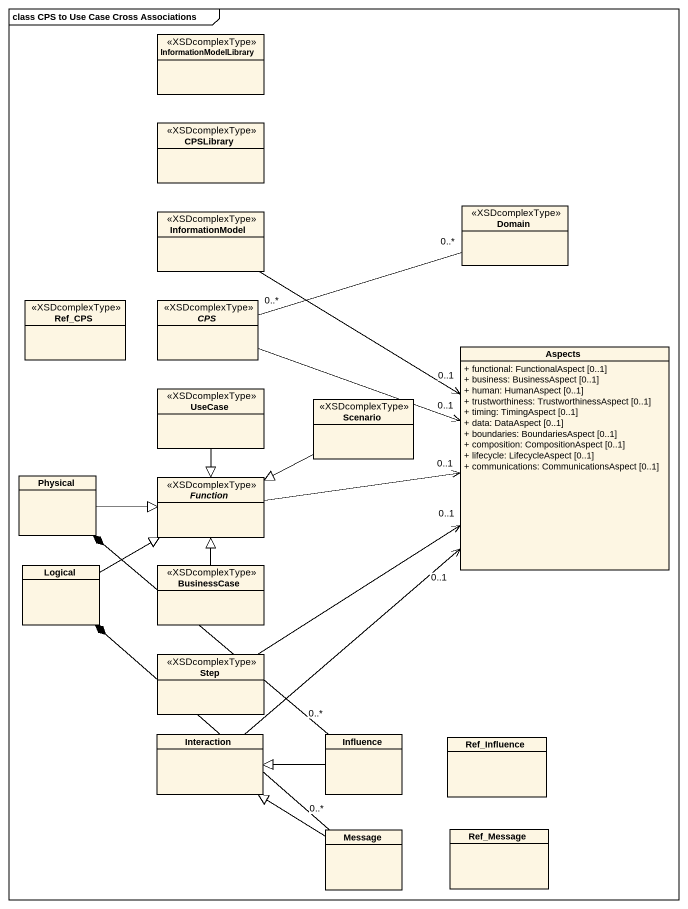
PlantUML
@startuml
mainframe class CPS to Use Case Cross Associations
hide circle
hide empty members
skinparam classAttributeIconSize 0
class InformationModelLibrary <<XSDcomplexType>>
class CPSLibrary <<XSDcomplexType>>
class InformationModel <<XSDcomplexType>>
class Domain <<XSDcomplexType>>
class Ref_CPS <<XSDcomplexType>>
abstract class CPS <<XSDcomplexType>>
class Aspects {
  + functional: FunctionalAspect [0..1]
  + business: BusinessAspect [0..1]
  + human: HumanAspect [0..1]
  + trustworthiness: TrustworthinessAspect [0..1]
  + timing: TimingAspect [0..1]
  + data: DataAspect [0..1]
  + boundaries: BoundariesAspect [0..1]
  + composition: CompositionAspect [0..1]
  + lifecycle: LifecycleAspect [0..1]
  + communications: CommunicationsAspect [0..1]
}
class "UseCase" as UseCase_ <<XSDcomplexType>>
class Scenario <<XSDcomplexType>>
class Physical
abstract class Function <<XSDcomplexType>>
class Logical
class BusinessCase <<XSDcomplexType>>
class Step <<XSDcomplexType>>
class Interaction
class Influence
class Ref_Influence
class Message
class Ref_Message
InformationModel --> "0..1" Aspects
CPS "0..*" -right- "0..*" Domain
CPS -right-> "0..1" Aspects
UseCase_ --|> Function
Scenario -left-|> Function
Physical -right-|> Function
Function -right-> "0..1" Aspects
Logical -right-|> Function
BusinessCase -up-|> Function
Step -up-> "0..1" Aspects
Interaction -up-> "0..1" Aspects
Influence "0..*" -up-* Physical
Influence -left-|> Interaction
Message "0..*" -up-* Logical
Message -up-|> Interaction
@enduml
